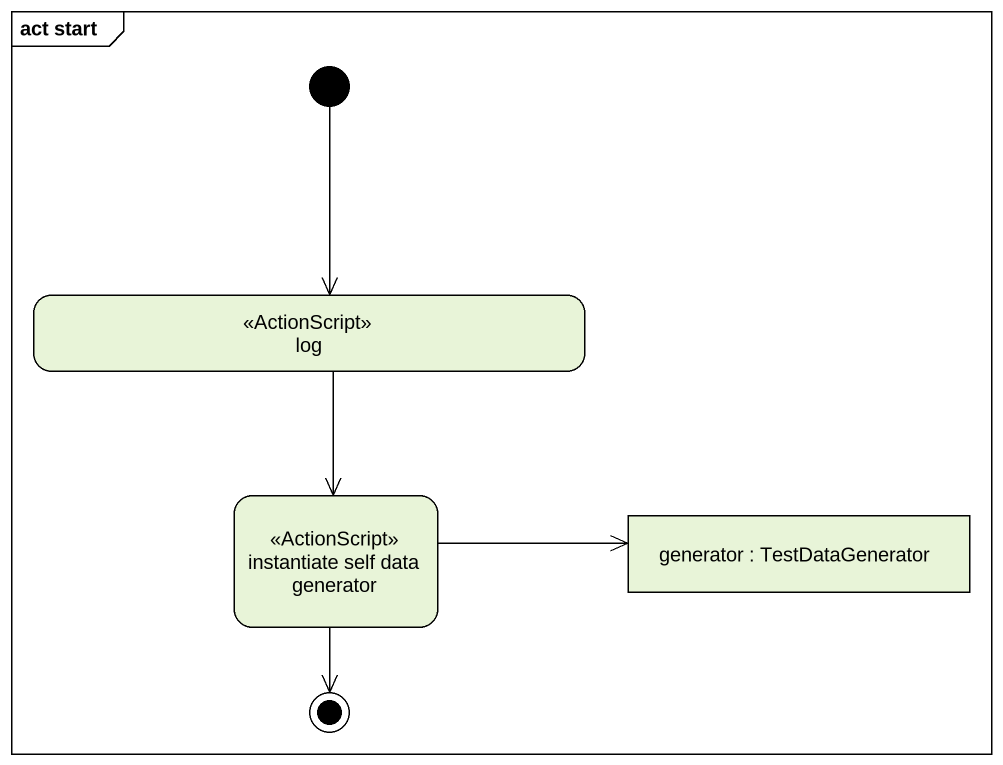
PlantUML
@startuml
mainframe act start
hide empty description
state log <<ActionScript>>
state "instantiate self data generator" as instantiate_self_data <<ActionScript>>
state "generator : TestDataGenerator" as generator <<object>>
[*] --> log
log --> instantiate_self_data
instantiate_self_data -right-> generator
instantiate_self_data --> [*]
@enduml
